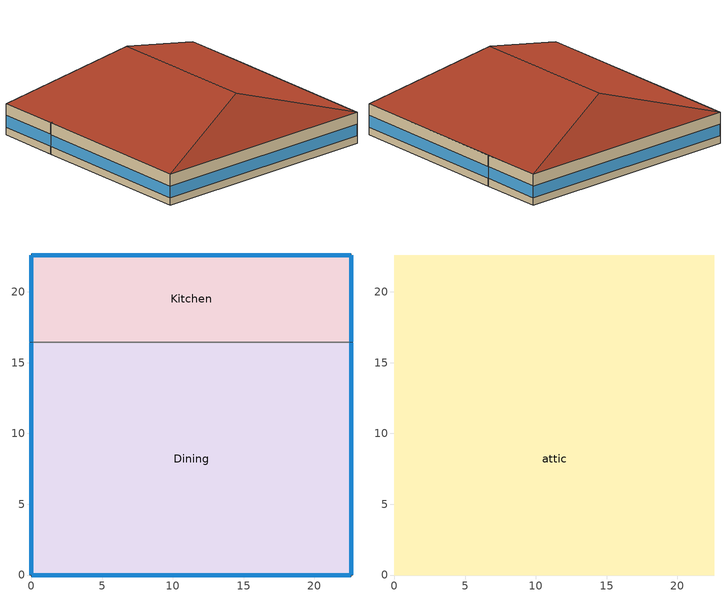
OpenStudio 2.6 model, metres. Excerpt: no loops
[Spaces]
Kitchen
 floor ground: 22.61,22.61 22.61,16.44 0,16.44 0,22.61 z0
 wall outside: 22.61,16.44 22.61,22.61 0,22.61 0,16.44 z0:3.05
 wall to Dining: 0,16.44 22.61,16.44 z0:3.05
 window: 22.61,16.47 22.61,22.58 / 0,22.58 0,16.47 z0.76:1.91; 22.58,22.61 0.03,22.61 z0.76:1.9
Dining
 floor ground: 22.61,16.44 22.61,0 0,0 0,16.44 z0
 wall outside: 0,16.44 0,0 22.61,0 22.61,16.44 z0:3.05
 window: 22.61,0.03 22.61,16.42 / 0.03,0 22.58,0 / 0,16.42 0,0.03 z0.76:1.9
attic
 floor to Dining: 22.61,16.44 22.61,0 0,0 0,16.44 z3.05
 floor to Kitchen: 22.61,22.61 22.61,16.44 0,16.44 0,22.61 z3.05
 roof outside: 11.3,18.84,6.82 22.61,22.61,3.05 0,22.61,3.05; 11.3,3.77,6.82 0,0,3.05 22.61,0,3.05; 11.3,18.84,6.82 0,22.61,3.05 0,0,3.05 11.3,3.77,6.82; 11.3,3.77,6.82 22.61,0,3.05 22.61,22.61,3.05 11.3,18.84,6.82
[Site]
Montreal-Trudeau Intl AP_QC_CAN: Latitude {deg}=45.471; Longitude {deg}=-73.741; Time Zone {hr}=-5; Elevation {m}=36; Terrain=City
[Building]
FullServiceRestaurant-CAN_QC_Montreal-Trudeau.Intl.AP.716270_CWEC2016.epw created: 2019-05-17 15:22:59 +0000: North Axis {deg}=0; Default Construction Set=BTAP-Mass at hdd = 4400.0; Standards Number of Stories=1; Standards Number of Above Ground Stories=1; Standards Building Type=NECB2017_FullServiceRestaurant
[Site:WaterMainsTemperature]
Calculation Method=Correlation; Annual Average Outdoor Air Temperature {C}=7.6; Maximum Difference In Monthly Average Outdoor Air Temperatures {deltaC}=31.3
[Site:GroundTemperature:BuildingSurface]
19.527, 19.502, 19.536, 19.598, 20.002, 21.64, 22.225, 22.375, 21.449, 20.121, 19.802, 19.633
[SizingPeriod:DesignDay] Barometric Pressure {Pa}=100893; Sky Clearness=0; Rain Indicator=0; Snow Indicator=0; Day of Month=21; Daylight Saving Time Indicator=0; Humidity Indicating Type=Wetbulb; Dry-Bulb Temperature Range Modifier Type=DefaultMultipliers
Name | Maximum Dry-Bulb Temperature {C} | Daily Dry-Bulb Temperature Range {deltaC} | Humidity Indicating Conditions at Maximum Dry-Bulb | Wind Speed {m/s} | Wind Direction {deg} | Month | Day Type | Solar Model Indicator | ASHRAE Taub | ASHRAE Taud
Montreal-Trudeau Intl AP Ann Clg .4% Condns DB=>MWB | 30 | 8.9 | 22.1 | 5.3 | 220 | 7 | SummerDesignDay | ASHRAETau | 0.431 | 2.246
Montreal-Trudeau Intl AP Ann Htg 99.6% Condns DB | -23.1 | 0 | -23.1 | 4.2 | 250 | 1 | WinterDesignDay | ASHRAEClearSky
[Material:NoMass] Roughness=Smooth; Thermal Absorptance=0.9; Solar Absorptance=0.7
Name | Thermal Resistance {m2-K/W} | Visible Absorptance
Typical Carpet Pad | 0.21648 | 0.8
Typical Insulation 1 | 5.20402 | 0.7
Typical Insulation 2 | 3.77764 | 0.7
Typical Insulation 3 | 6.41024 | 0.7
Typical Carpet Pad 2 | 1.25503 | 0.8
Typical Carpet Pad 3 | 3.45515 | 0.8
Typical Insulation 4 | 0.526298 | 0.7
Typical Insulation 5 | 0.526316 | 0.7
[Material]
Name | Roughness | Thickness {m} | Conductivity {W/m-K} | Density {kg/m3} | Specific Heat {J/kg-K} | Thermal Absorptance | Solar Absorptance | Visible Absorptance
100mm Normalweight concrete floor | MediumSmooth | 0.1016 | 2.31 | 2322 | 832
G01 13mm gypsum board | Smooth | 0.0127 | 0.16 | 800 | 1090 | 0.9 | 0.7 | 0.5
G05 25mm wood | MediumSmooth | 0.0254 | 0.15 | 608 | 1630 | 0.9 | 0.5 | 0.5
4 in. Normalweight Concrete Floor | MediumRough | 0.1016 | 2.31 | 2322 | 832 | 0.9 | 0.7 | 0.7
1IN Stucco | Smooth | 0.0253 | 0.6918 | 1858 | 837 | 0.9 | 0.7 | 0.92
8IN CONCRETE HW RefBldg | Rough | 0.2032 | 1.311 | 2240 | 836.8 | 0.9 | 0.7 | 0.7
1/2IN Gypsum | Smooth | 0.0127 | 0.16 | 784.9 | 830 | 0.9 | 0.4 | 0.4
Metal Roof Surface; F08 Metal surface | Smooth | 0.0008 | 45.28 | 7824 | 500 | 0.9 | 0.7 | 0.7
6 in. Normalweight Concrete Floor | MediumRough | 0.1524 | 2.31 | 2322 | 832 | 0.9 | 0.7 | 0.7
[Construction]
BTAP-Int-Floor: 100mm Normalweight concrete floor, Typical Carpet Pad
BTAP-Int-Wall: G01 13mm gypsum board, G01 13mm gypsum board
BTAP-Int-Ceiling: Typical Carpet Pad, 100mm Normalweight concrete floor
BTAP-Ext-DaylightDiffuser: SimpleGlazing
BTAP-Int-Door: G05 25mm wood
BTAP-Ext-Floor-Mass:U-0.183: Typical Insulation 1, 4 in. Normalweight Concrete Floor, Typical Carpet Pad
BTAP-Ext-Wall-Mass:U-0.247: 1IN Stucco, 8IN CONCRETE HW RefBldg, Typical Insulation 2, 1/2IN Gypsum
BTAP-Ext-Roof-Metal:U-0.156: Metal Roof Surface, Typical Insulation 3
BTAP-Grnd-Floor-Mass:U-0.757: 6 in. Normalweight Concrete Floor, Typical Carpet Pad 2
BTAP-Grnd-Roof-Mass:U-0.284: 6 in. Normalweight Concrete Floor, Typical Carpet Pad 3
BTAP-Ext-Door:U-1.9000000000000001: F08 Metal surface, Typical Insulation 4
BTAP-Ext-OverHeadDoor:U-1.9000000000000001: Typical Insulation 5
BTAP-Ext-DaylightDiffuser:U=0.190 SHGC=0.600: SimpleGlazing:U=0.190 SHGC=0.600
[DefaultConstructionSet]
BTAP-Mass at hdd = 4400.0: Default Exterior Surface Constructions=BTAP-Mass at hdd = 4400.0; Default Interior Surface Constructions=Default Surface Constructions 2; Default Ground Contact Surface Constructions=BTAP-Mass at hdd = 4400.0 1; Default Exterior SubSurface Constructions=BTAP-Mass at hdd = 4400.0; Default Interior SubSurface Constructions=Default Sub Surface Constructions 2; Interior Partition Construction=BTAP-Int-Door
[DefaultSurfaceConstructions]
Name | Floor Construction | Wall Construction | Roof Ceiling Construction
Default Surface Constructions 2 | BTAP-Int-Floor | BTAP-Int-Wall | BTAP-Int-Ceiling
BTAP-Mass at hdd = 4400.0 | BTAP-Ext-Floor-Mass:U-0.183 | BTAP-Ext-Wall-Mass:U-0.247 | BTAP-Ext-Roof-Metal:U-0.156
BTAP-Mass at hdd = 4400.0 1 | BTAP-Grnd-Floor-Mass:U-0.757 | BTAP-Grnd-Roof-Mass:U-0.284 | BTAP-Grnd-Roof-Mass:U-0.284
[DefaultSubSurfaceConstructions]
Name | Fixed Window Construction | Operable Window Construction | Door Construction | Glass Door Construction | Overhead Door Construction | Skylight Construction | Tubular Daylight Dome Construction | Tubular Daylight Diffuser Construction
Default Sub Surface Constructions 2 | BTAP-Ext-DaylightDiffuser | BTAP-Ext-DaylightDiffuser | BTAP-Int-Door
BTAP-Mass at hdd = 4400.0 | BTAP-Ext-DaylightDiffuser:U=0.190 SHGC=0.600 | BTAP-Ext-DaylightDiffuser:U=0.190 SHGC=0.600 | BTAP-Ext-Door:U-1.9000000000000001 | BTAP-Ext-DaylightDiffuser:U=0.190 SHGC=0.600 | BTAP-Ext-OverHeadDoor:U-1.9000000000000001 | BTAP-Ext-DaylightDiffuser:U=0.190 SHGC=0.600 | BTAP-Ext-DaylightDiffuser:U=0.190 SHGC=0.600 | BTAP-Ext-DaylightDiffuser:U=0.190 SHGC=0.600
[WindowMaterial:SimpleGlazingSystem] Solar Heat Gain Coefficient=0.6; Visible Transmittance=0.21
Name | U-Factor {W/m2-K}
SimpleGlazing | 2.2
SimpleGlazing:U=0.190 SHGC=0.600 | 1.9
[Space]
Name | Space Type | Building Story | Thermal Zone | Part of Total Floor Area
Kitchen | Space Function Food preparation area | Building Story 1 | Sp-Kitchen Sys-3 Flr-1 Sch-B HPlcmt-north ZN | Yes
Dining | Space Function Dining area - family dining | Building Story 1 | Sp-Dining Sys-3 Flr-1 Sch-B HPlcmt-south ZN | Yes
attic | Space Function - undefined - | Building Story 2 | Sp-attic Sys-0 Flr-2 Sch-- undefined - HPlcmt-core ZN | No
[BuildingStory]
Name | Nominal Z Coordinate {m}
Building Story 1 | 0
Building Story 2 | 3.0488
[SpaceType] Standards Building Type=Space Function
Name | Default Schedule Set | Design Specification Outdoor Air Object | Standards Space Type
Space Function - undefined - | Space Function - undefined - Schedule Set | Space Function - undefined - Ventilation | - undefined -
Space Function Dining area - family dining | Space Function Dining area - family dining Schedule Set | Space Function Dining area - family dining Ventilation | Dining area - family dining
Space Function Food preparation area | Space Function Food preparation area Schedule Set | Space Function Food preparation area Ventilation | Food preparation area
[DesignSpecification:OutdoorAir] Outdoor Air Flow per Person {m3/s-person}=0; Outdoor Air Flow Air Changes per Hour {1/hr}=0
Name | Outdoor Air Flow per Floor Area {m3/s-m2} | Outdoor Air Method | Outdoor Air Flow Rate {m3/s}
Space Function - undefined - Ventilation | 0
Space Function Dining area - family dining Ventilation | 0.0035814 | Sum | 0
Space Function Food preparation area Ventilation | 0.0013716 | Sum | 0
[DefaultScheduleSet] Infiltration Schedule=Always On
Name | Number of People Schedule | People Activity Level Schedule | Lighting Schedule | Electric Equipment Schedule
Space Function - undefined - Schedule Set
Space Function Dining area - family dining Schedule Set | NECB-B-Occupancy | NECB-Activity | NECB-B-Lighting | NECB-B-Electric-Equipment
Space Function Food preparation area Schedule Set | NECB-B-Occupancy | NECB-Activity | NECB-B-Occupancy-NECB-B-Lighting-0.0-0.0-0.67-Light Ruleset | NECB-B-Electric-Equipment
[ThermostatSetpoint:DualSetpoint]
Name | Heating Setpoint Temperature Schedule | Cooling Setpoint Temperature Schedule
Space Function - undefined - Thermostat 2
Space Function Food preparation area Thermostat 2; Space Function Dining area - family dining Thermostat 2 | NECB-B-Thermostat Setpoint-Heating | NECB-B-Thermostat Setpoint-Cooling
[People:Definition] Number of People Calculation Method=People/Area; Fraction Radiant=0.3
Name | People per Space Floor Area {person/m2}
Space Function Dining area - family dining People Definition | 0.100036
Space Function Food preparation area People Definition | 0.0500182
[People] Work Efficiency Schedule=Work Efficiency Schedule; Clothing Insulation Schedule=Clothing Schedule; Air Velocity Schedule=Air Velocity Schedule; Multiplier=1
Name | People Definition | Space or SpaceType
Space Function Dining area - family dining People | Space Function Dining area - family dining People Definition | Space Function Dining area - family dining
Space Function Food preparation area People | Space Function Food preparation area People Definition | Space Function Food preparation area
[Lights:Definition] Design Level Calculation Method=Watts/Area; Fraction Radiant=0.5; Fraction Visible=0.2
Name | Watts per Space Floor Area {W/m2}
Space Function Dining area - family dining Lights Definition | 7.59993
Space Function Food preparation area Lights Definition | 11.3999
[Lights] Fraction Replaceable=1
Name | Lights Definition | Space or SpaceType
Space Function Dining area - family dining Lights | Space Function Dining area - family dining Lights Definition | Space Function Dining area - family dining
Space Function Food preparation area Lights | Space Function Food preparation area Lights Definition | Space Function Food preparation area
[ElectricEquipment:Definition] Design Level Calculation Method=Watts/Area; Fraction Radiant=0.5
Name | Watts per Space Floor Area {W/m2}
Space Function Dining area - family dining Elec Equip Definition | 1.00036
Space Function Food preparation area Elec Equip Definition | 10.0036
[ElectricEquipment]
Name | Electric Equipment Definition | Space or SpaceType
Space Function Dining area - family dining Elec Equip | Space Function Dining area - family dining Elec Equip Definition | Space Function Dining area - family dining
Space Function Food preparation area Elec Equip | Space Function Food preparation area Elec Equip Definition | Space Function Food preparation area
[SpaceInfiltration:DesignFlowRate] Schedule=Always On Discrete; Design Flow Rate Calculation Method=Flow/ExteriorArea; Flow per Exterior Surface Area {m3/s-m2}=0.00025; Constant Term Coefficient=0; Temperature Term Coefficient=0; Velocity Term Coefficient=0.224; Velocity Squared Term Coefficient=0
Name | Space or SpaceType
attic Infiltration | attic
Dining Infiltration | Dining
Kitchen Infiltration | Kitchen
[ThermalZone] Use Ideal Air Loads=No
Name | Thermostat
Sp-attic Sys-0 Flr-2 Sch-- undefined - HPlcmt-core ZN | Space Function - undefined - Thermostat 2
Sp-Kitchen Sys-3 Flr-1 Sch-B HPlcmt-north ZN | Space Function Food preparation area Thermostat 2
Sp-Dining Sys-3 Flr-1 Sch-B HPlcmt-south ZN | Space Function Dining area - family dining Thermostat 2
[Sizing:Zone]
Sp-attic Sys-0 Flr-2 Sch-- undefined - HPlcmt-core ZN: Zone Cooling Design Supply Air Temperature Input Method=SupplyAirTemperature; Zone Cooling Design Supply Air Temperature {C}=14; Zone Cooling Design Supply Air Temperature Difference {deltaC}=11.11; Zone Heating Design Supply Air Temperature Input Method=SupplyAirTemperature; Zone Heating Design Supply Air Temperature {C}=40; Zone Heating Design Supply Air Temperature Difference {deltaC}=11.11; Zone Cooling Design Supply Air Humidity Ratio {kg-H2O/kg-air}=0.0085; Zone Heating Design Supply Air Humidity Ratio {kg-H2O/kg-air}=0.008; Cooling Design Air Flow Method=DesignDay; Heating Design Air Flow Method=DesignDay; Account for Dedicated Outdoor Air System=No; Dedicated Outdoor Air System Control Strategy=NeutralSupplyAir; Dedicated Outdoor Air Low Setpoint Temperature for Design {C}=autosize; Dedicated Outdoor Air High Setpoint Temperature for Design {C}=autosize
[ZoneHVAC:Baseboard:Convective:Electric] Availability Schedule=Always On Discrete; Nominal Capacity {W}=autosize; Efficiency=1
Zone HVAC Baseboard Convective Electric 1; Zone HVAC Baseboard Convective Electric 2
[HeatExchanger:AirToAir:SensibleAndLatent] Availability Schedule=Always On Discrete; Nominal Supply Air Flow Rate {m3/s}=autosize; Sensible Effectiveness at 100% Heating Air Flow=0.5; Latent Effectiveness at 100% Heating Air Flow=0.5; Sensible Effectiveness at 75% Heating Air Flow=0.5; Latent Effectiveness at 75% Heating Air Flow=0.5; Sensible Effectiveness at 100% Cooling Air Flow=0.5; Latent Effectiveness at 100% Cooling Air Flow=0.5; Sensible Effectiveness at 75% Cooling Air Flow=0.5; Latent Effectiveness at 75% Cooling Air Flow=0.5; Supply Air Outlet Temperature Control=Yes; Heat Exchanger Type=Rotary; Frost Control Type=ExhaustOnly; Threshold Temperature {C}=-23.3; Initial Defrost Time Fraction=0.167; Rate of Defrost Time Fraction Increase {1/K}=1.44; Economizer Lockout=Yes
Name | Nominal Electric Power {W}
Sys_3_PSZ Sp-Dining Sys-3 Flr-1 Sch-B HPlcmt-south ZN ERV | 1005.26
Sys_3_PSZ Sp-Kitchen Sys-3 Flr-1 Sch-B HPlcmt-north ZN ERV | 187.192
[AvailabilityManager:NightCycle] Control Type=CycleOnAny; Thermostat Tolerance {deltaC}=1; Cycling Run Time {s}=3600
Availability Manager Night Cycle 1; Availability Manager Night Cycle 2
[Coil:Cooling:DX:VariableSpeed:SpeedData] Reference Unit Gross Rated Total Cooling Capacity {W}=8914.19; Reference Unit Gross Rated Sensible Heat Ratio=0.79; Reference Unit Rated Air Flow Rate {m3/s}=0.944
Name | Reference Unit Gross Rated Cooling COP | Total Cooling Capacity Function of Temperature Curve | Total Cooling Capacity Function of Air Flow Fraction Curve | Energy Input Ratio Function of Temperature Curve | Energy Input Ratio Function of Air Flow Fraction Curve
Coil Cooling DX Variable Speed Speed Data 1 | 3.13 | Mitsubishi Hyper Heating VRF CCAPFT curve | Mitsubishi Hyper Heating VRF CCAPFFF curve | Mitsubishi Hyper Heating VRF CEIRFT curve | Mitsubishi Hyper Heating VRF CEIRFFF curve
Coil Cooling DX Variable Speed Speed Data 2 | 3.93 | Mitsubishi Hyper Heating VRF CCAPFT curve 1 | Mitsubishi Hyper Heating VRF CCAPFFF curve 1 | Mitsubishi Hyper Heating VRF CEIRFT curve 1 | Mitsubishi Hyper Heating VRF CEIRFFF curve 1
[Coil:Heating:DX:VariableSpeed:SpeedData] Reference Unit Gross Rated Heating Capacity {W}=9124.85; Reference Unit Rated Air Flow Rate {m3/s}=0.653
Name | Reference Unit Gross Rated Heating COP | Heating Capacity Function of Temperature Curve | Total  Heating Capacity Function of Air Flow Fraction Curve | Energy Input Ratio Function of Temperature Curve | Energy Input Ratio Function of Air Flow Fraction Curve
Coil Heating DX Variable Speed Speed Data 1 | 3.37 | Mitsubishi Hyper Heating VRF HCAPFT curve | Mitsubishi Hyper Heating VRF HCAPFFF curve | Mitsubishi Hyper Heating VRF HEIRFT curve | Mitsubishi Hyper Heating VRF HEIRFFF curve
Coil Heating DX Variable Speed Speed Data 2 | 3.95 | Mitsubishi Hyper Heating VRF HCAPFT curve 1 | Mitsubishi Hyper Heating VRF HCAPFFF curve 1 | Mitsubishi Hyper Heating VRF HEIRFT curve 1 | Mitsubishi Hyper Heating VRF HEIRFFF curve 1
[SetpointManager:OutdoorAirPretreat] Minimum Setpoint Temperature {C}=-99; Maximum Setpoint Temperature {C}=99; Minimum Setpoint Humidity Ratio {kgWater/kgDryAir}=1e-05; Maximum Setpoint Humidity Ratio {kgWater/kgDryAir}=1
Setpoint Manager Outdoor Air Pretreat 3; Setpoint Manager Outdoor Air Pretreat 1
[Schedule:Ruleset]
Always On: Default Day Schedule=Always On Default
Clothing Schedule: Default Day Schedule=Clothing Schedule Default Winter Clothes
Air Velocity Schedule: Default Day Schedule=Air Velocity Schedule Default
Work Efficiency Schedule: Default Day Schedule=Work Efficiency Schedule Default
NECB-B-Occupancy: Default Day Schedule=NECB-B-Occupancy Default
NECB-Activity: Default Day Schedule=NECB-Activity Default; Summer Design Day Schedule=NECB-Activity Summer Design Day; Winter Design Day Schedule=NECB-Activity Winter Design Day
NECB-B-Lighting: Default Day Schedule=NECB-B-Lighting Default
NECB-B-Electric-Equipment: Default Day Schedule=NECB-B-Electric-Equipment Default
NECB-B-Thermostat Setpoint-Heating: Default Day Schedule=NECB-B-Thermostat Setpoint-Heating Default
NECB-B-Thermostat Setpoint-Cooling: Default Day Schedule=NECB-B-Thermostat Setpoint-Cooling Default
NECB-B-Occupancy-NECB-B-Lighting-0.0-0.0-0.67-Light Ruleset: Default Day Schedule=NECB-B-Occupancy-NECB-B-Lighting-0.0-0.0-0.67-Light Default
[Schedule:Day]
Always On Default; Clothing Schedule Default Winter Clothes: 24, 0, 1
Clothing Schedule Summer Clothes: 24, 0, 0.5
Air Velocity Schedule Default: 24, 0, 0.2
Work Efficiency Schedule Default: 24, 0, 0
NECB-B-Occupancy Default; NECB-B-Occupancy Default|Wkdy Day: 1, 0, 0.3, 2, 0, 0.1, 9, 0, 0, 10, 0, 0.1, 11, 0, 0.2, 12, 0, 0.5, 13, 0, 0.9, 14, 0, 0.8, 15, 0, 0.5, 17, 0, 0.2, 18, 0, 0.3, 19, 0, 0.6, 22, 0, 0.9, 23, 0, 0.6, 24, 0, 0.4
NECB-B-Occupancy Sat Day: 1, 0, 0.5, 2, 0, 0.3, 9, 0, 0, 10, 0, 0.1, 11, 0, 0.2, 12, 0, 0.5, 13, 0, 0.9, 14, 0, 0.8, 15, 0, 0.5, 17, 0, 0.2, 18, 0, 0.3, 19, 0, 0.6, 22, 0, 0.9, 24, 0, 0.6
NECB-B-Occupancy Sun|Hol Day: 1, 0, 0.1, 2, 0, 0.3, 10, 0, 0, 11, 0, 0.1, 12, 0, 0.4, 14, 0, 0.5, 15, 0, 0.4, 18, 0, 0.2, 19, 0, 0.5, 21, 0, 0.7, 22, 0, 0.5, 23, 0, 0.3, 24, 0, 0.1
NECB-Activity Default; NECB-Activity Winter Design Day; NECB-Activity Summer Design Day: 24, 0, 130
NECB-B-Lighting Default; NECB-B-Lighting Default|Wkdy Day; NECB-B-Lighting Sat Day; NECB-B-Electric-Equipment Default; NECB-B-Electric-Equipment Default|Wkdy Day; NECB-B-Electric-Equipment Sat Day; NECB-B-Occupancy-NECB-B-Lighting-0.0-0.0-0.67-Light Default; NECB-B-Occupancy-NECB-B-Lighting-0.0-0.0-0.67-Default|Wkdy-Light Day; NECB-B-Occupancy-NECB-B-Lighting-0.0-0.0-0.67-Sat-Light Day: 1, 0, 0.9, 2, 0, 0.5, 9, 0, 0.1, 10, 0, 0.5, 11, 0, 0.7, 24, 0, 0.9
NECB-B-Lighting Sun|Hol Day; NECB-B-Electric-Equipment Sun|Hol Day; NECB-B-Occupancy-NECB-B-Lighting-0.0-0.0-0.67-Sun|Hol-Light Day: 2, 0, 0.5, 10, 0, 0.1, 11, 0, 0.5, 23, 0, 0.9, 24, 0, 0.5
NECB-B-Thermostat Setpoint-Heating Default; NECB-B-Thermostat Setpoint-Heating Default|Wkdy Day; NECB-B-Thermostat Setpoint-Heating Sat Day: 2, 0, 22, 8, 0, 18, 9, 0, 20, 24, 0, 22
NECB-B-Thermostat Setpoint-Heating Sun|Hol Day: 1, 0, 18, 2, 0, 22, 9, 0, 18, 10, 0, 20, 23, 0, 22, 24, 0, 18
NECB-B-Thermostat Setpoint-Cooling Default; NECB-B-Thermostat Setpoint-Cooling Default|Wkdy Day; NECB-B-Thermostat Setpoint-Cooling Sat Day: 1, 0, 24, 8, 0, 35, 24, 0, 24
NECB-B-Thermostat Setpoint-Cooling Sun|Hol Day: 9, 0, 35, 23, 0, 24, 24, 0, 35
[Schedule:Rule] Date Specification Type=DateRange; Start Day=1
Name | Schedule Ruleset | Rule Order | Day Schedule | Start Month | End Month | End Day | Apply Monday | Apply Tuesday | Apply Wednesday | Apply Thursday | Apply Friday | Apply Saturday | Apply Sunday
Schedule Rule 1 | Clothing Schedule | 0 | Clothing Schedule Summer Clothes | 5 | 9 | 30
Schedule Rule 2 | NECB-B-Occupancy | 2 | NECB-B-Occupancy Default|Wkdy Day | 1 | 12 | 31 | Yes | Yes | Yes | Yes | Yes
Schedule Rule 3 | NECB-B-Occupancy | 1 | NECB-B-Occupancy Sat Day | 1 | 12 | 31 |  |  |  |  |  | Yes
Schedule Rule 4 | NECB-B-Occupancy | 0 | NECB-B-Occupancy Sun|Hol Day | 1 | 12 | 31 |  |  |  |  |  |  | Yes
Schedule Rule 5 | NECB-B-Lighting | 2 | NECB-B-Lighting Default|Wkdy Day | 1 | 12 | 31 | Yes | Yes | Yes | Yes | Yes
Schedule Rule 6 | NECB-B-Lighting | 1 | NECB-B-Lighting Sat Day | 1 | 12 | 31 |  |  |  |  |  | Yes
Schedule Rule 7 | NECB-B-Lighting | 0 | NECB-B-Lighting Sun|Hol Day | 1 | 12 | 31 |  |  |  |  |  |  | Yes
Schedule Rule 8 | NECB-B-Electric-Equipment | 2 | NECB-B-Electric-Equipment Default|Wkdy Day | 1 | 12 | 31 | Yes | Yes | Yes | Yes | Yes
Schedule Rule 9 | NECB-B-Electric-Equipment | 1 | NECB-B-Electric-Equipment Sat Day | 1 | 12 | 31 |  |  |  |  |  | Yes
Schedule Rule 10 | NECB-B-Electric-Equipment | 0 | NECB-B-Electric-Equipment Sun|Hol Day | 1 | 12 | 31 |  |  |  |  |  |  | Yes
Schedule Rule 11 | NECB-B-Thermostat Setpoint-Heating | 2 | NECB-B-Thermostat Setpoint-Heating Default|Wkdy Day | 1 | 12 | 31 | Yes | Yes | Yes | Yes | Yes
Schedule Rule 12 | NECB-B-Thermostat Setpoint-Heating | 1 | NECB-B-Thermostat Setpoint-Heating Sat Day | 1 | 12 | 31 |  |  |  |  |  | Yes
Schedule Rule 13 | NECB-B-Thermostat Setpoint-Heating | 0 | NECB-B-Thermostat Setpoint-Heating Sun|Hol Day | 1 | 12 | 31 |  |  |  |  |  |  | Yes
Schedule Rule 14 | NECB-B-Thermostat Setpoint-Cooling | 2 | NECB-B-Thermostat Setpoint-Cooling Default|Wkdy Day | 1 | 12 | 31 | Yes | Yes | Yes | Yes | Yes
Schedule Rule 15 | NECB-B-Thermostat Setpoint-Cooling | 1 | NECB-B-Thermostat Setpoint-Cooling Sat Day | 1 | 12 | 31 |  |  |  |  |  | Yes
Schedule Rule 16 | NECB-B-Thermostat Setpoint-Cooling | 0 | NECB-B-Thermostat Setpoint-Cooling Sun|Hol Day | 1 | 12 | 31 |  |  |  |  |  |  | Yes
Schedule Rule 17 | NECB-B-Occupancy-NECB-B-Lighting-0.0-0.0-0.67-Light Ruleset | 2 | NECB-B-Occupancy-NECB-B-Lighting-0.0-0.0-0.67-Default|Wkdy-Light Day | 1 | 12 | 31 | Yes | Yes | Yes | Yes | Yes
Schedule Rule 18 | NECB-B-Occupancy-NECB-B-Lighting-0.0-0.0-0.67-Light Ruleset | 1 | NECB-B-Occupancy-NECB-B-Lighting-0.0-0.0-0.67-Sat-Light Day | 1 | 12 | 31 |  |  |  |  |  | Yes
Schedule Rule 19 | NECB-B-Occupancy-NECB-B-Lighting-0.0-0.0-0.67-Light Ruleset | 0 | NECB-B-Occupancy-NECB-B-Lighting-0.0-0.0-0.67-Sun|Hol-Light Day | 1 | 12 | 31 |  |  |  |  |  |  | Yes
[Schedule:Constant]
Always On Discrete: Value=1
[Curve:Biquadratic] Minimum Value of x=15
Name | Coefficient1 Constant | Coefficient2 x | Coefficient3 x**2 | Coefficient4 y | Coefficient5 y**2 | Coefficient6 x*y | Maximum Value of x | Minimum Value of y | Maximum Value of y
Mitsubishi Hyper Heating VRF CCAPFT curve; Mitsubishi Hyper Heating VRF CCAPFT curve 1 | 0.178303 | 0.0531409 | -0.000326454 | 0.00852964 | -0.000128919 | -0.000313914 | 24 | -5 | 43
Mitsubishi Hyper Heating VRF CEIRFT curve; Mitsubishi Hyper Heating VRF CEIRFT curve 1 | 0.4084 | 0.0256637 | -0.000468567 | -0.00718285 | 0.000344681 | 9.99616e-05 | 24 | -5 | 43
Mitsubishi Hyper Heating VRF HCAPFT curve; Mitsubishi Hyper Heating VRF HCAPFT curve 1 | 1.41267 | -0.00563794 | -0.000543811 | 0.0255898 | -0.000337004 | -0.00108661 | 27 | -20 | 15
Mitsubishi Hyper Heating VRF HEIRFT curve; Mitsubishi Hyper Heating VRF HEIRFT curve 1 | 1.14888 | 0.0582594 | -0.00247355 | -0.0220304 | -7.01977e-05 | -0.00028168 | 27 | -20 | 15
[Curve:Quadratic] Coefficient3 x**2=0
Name | Coefficient1 Constant | Coefficient2 x | Minimum Value of x | Maximum Value of x
Mitsubishi Hyper Heating VRF CCAPFFF curve; Mitsubishi Hyper Heating VRF HCAPFFF curve; Mitsubishi Hyper Heating VRF CCAPFFF curve 1; Mitsubishi Hyper Heating VRF HCAPFFF curve 1 | 0.8 | 0.2 | 0.5 | 1.5
Mitsubishi Hyper Heating VRF CEIRFFF curve; Mitsubishi Hyper Heating VRF HEIRFFF curve; Mitsubishi Hyper Heating VRF CEIRFFF curve 1; Mitsubishi Hyper Heating VRF HEIRFFF curve 1 | 1 | 0 | 0 | 1
